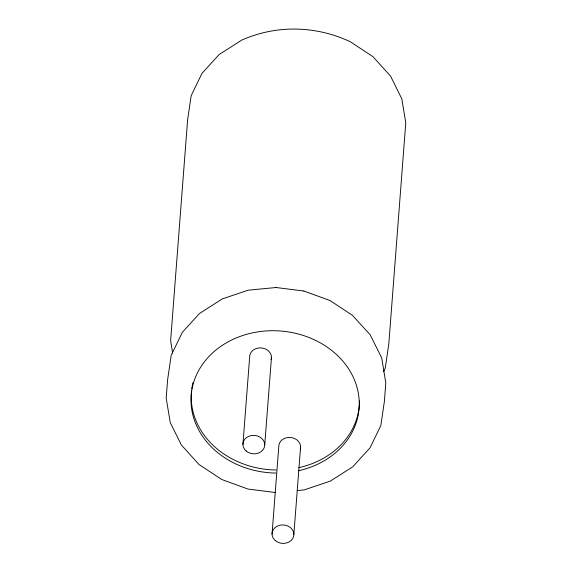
<?xml version="1.0" encoding="UTF-8"?>
<svg xmlns="http://www.w3.org/2000/svg" width="572" height="572" viewBox="0 0 572 572"><rect width="100%" height="100%" fill="white"/><g stroke="black" fill="none" stroke-linecap="round" stroke-linejoin="round"><path stroke-width="0.86" d="M242.928 444.451L249.657 356.949A10.918 9.216 4.4 0 1 261.897 347.983A10.918 9.216 4.4 0 1 271.128 359.659M264.743 444.773L271.478 357.271M272.05 534.012L278.778 446.51A10.918 9.216 4.4 0 1 291.026 437.544A10.918 9.216 4.4 0 1 300.25 449.22M293.865 534.334L300.6 446.832M383.519 371.814L385.242 368.153L388.817 343.786L405.777 122.801L401.823 98.87L390.626 76.219L373.008 56.714L350.228 41.699C315.88 25.597 276.541 24.689 241.777 40.083L219.076 54.583L201.959 73.409L191.155 95.731L187.616 119.848L170.635 340.54L172.622 353.06M276.047 287.516L248.155 290.197L222.258 298.92L199.399 313.578L182.325 332.353L171.192 355.326L167.625 379.694L166.202 398.148L170.263 422.608L181.367 444.995L198.984 464.493L221.757 479.5L248.012 489.06L275.246 492.492M297.161 490.576L304.175 489.897L330.394 481.059L352.774 466.773L370.048 447.797L380.845 425.489L384.384 401.394L385.8 382.94L381.724 357.95L370.148 334.777L352.466 315.336L330.008 300.522L303.818 291.012M276.011 287.509L303.925 291.026M359.495 400.965A84.206 71.1 4.4 0 1 298.698 467.71M276.076 470.005A84.206 71.1 4.4 0 1 191.234 397.583M191.234 396.703A84.206 71.1 4.4 0 1 191.577 390.512M191.799 388.745A84.206 71.1 4.4 0 1 192.971 382.618M275.84 473.065A84.206 71.1 4.4 0 1 198.455 370.913A84.206 71.1 4.4 0 1 338.724 356.706A84.206 71.1 4.4 0 1 298.462 470.77M246.189 451.022A10.918 9.216 4.4 0 0 264.393 447.154A10.918 9.216 4.4 0 0 250.922 435.657A10.918 9.216 4.4 0 0 246.189 451.022M275.311 540.583A10.918 9.216 4.4 0 0 293.522 536.715A10.918 9.216 4.4 0 0 280.044 525.218A10.918 9.216 4.4 0 0 275.311 540.583"/></g></svg>
